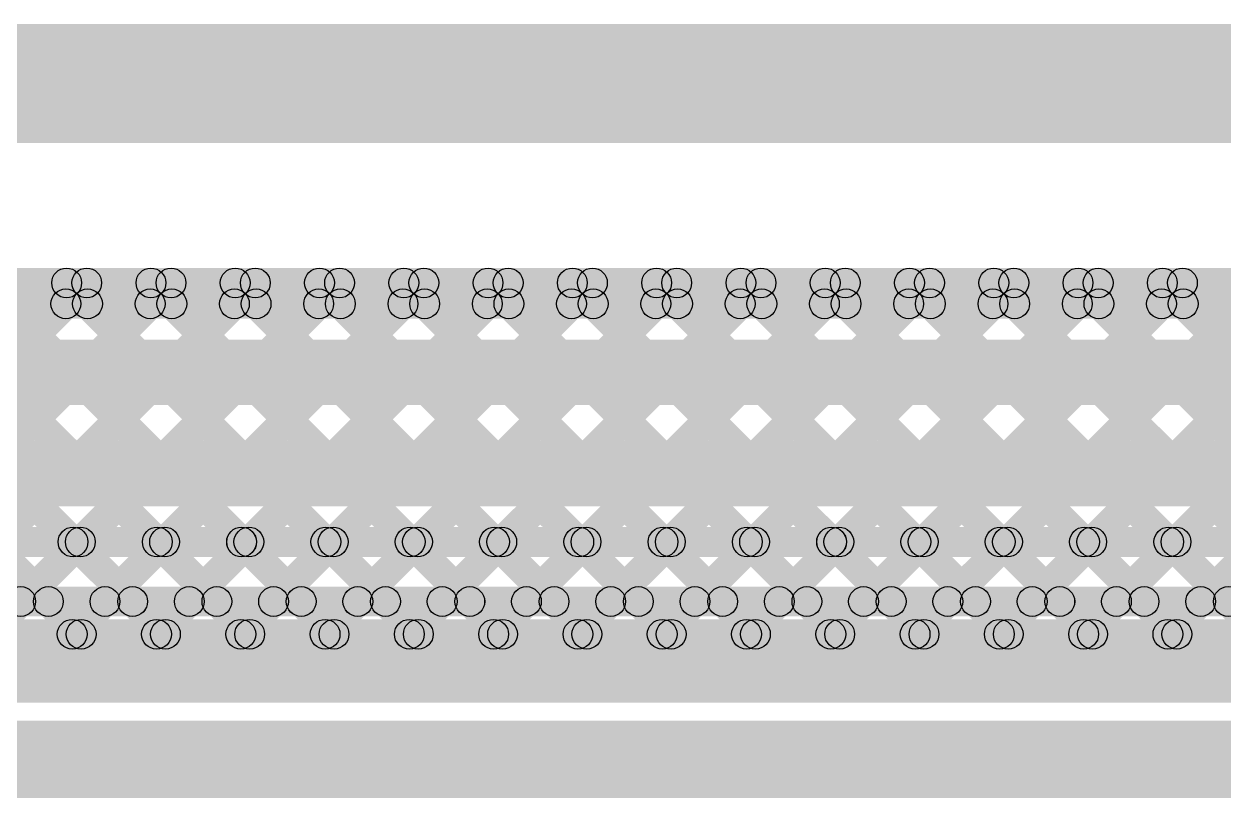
# Model space of a CAD drawing. Header units: millimetres. Extents: x -0.08 to 5.25, y -0.08 to 2.73.
# Drawn here: x 1.7667 to 2.1694, y 2.297 to 2.557 of the extents above; entities that cross this region are included whole.
import ezdxf

# ---------------------------------------------------------------- set-up
doc = ezdxf.new("R2010")
doc.units = ezdxf.units.MM
doc.header["$MEASUREMENT"] = 0
doc.layers.add('BottomLayer', color=5, linetype='Continuous')
doc.layers.add('TopLayer', color=1, linetype='Continuous')

msp = doc.modelspace()

# ---------------------------------------------------------------- hatches: boundary and pattern name
at = {"layer": 'BottomLayer'}
for points in [[(0.94743, 2.517), (0.94743, 2.557), (2.805, 2.557), (2.805, 2.517)], [(1.129, 2.465), (1.129, 2.475), (2.82675, 2.475), (2.82675, 2.465)], [(1.7843, 2.45946), (1.77723, 2.46654), (1.78423, 2.47354), (1.7913, 2.46646)], [(1.7775, 2.46646), (1.78457, 2.47354), (1.79157, 2.46654), (1.7845, 2.45946)], [(1.81259, 2.45946), (1.80551, 2.46654), (1.81251, 2.47354), (1.81959, 2.46646)], [(1.80578, 2.46646), (1.81285, 2.47354), (1.81985, 2.46654), (1.81278, 2.45946)], [(1.84087, 2.45946), (1.8338, 2.46654), (1.8408, 2.47354), (1.84787, 2.46646)], [(1.83406, 2.46646), (1.84114, 2.47354), (1.84814, 2.46654), (1.84106, 2.45946)], [(1.86915, 2.45946), (1.86208, 2.46654), (1.86908, 2.47354), (1.87615, 2.46646)], [(1.86235, 2.46646), (1.86942, 2.47354), (1.87642, 2.46654), (1.86935, 2.45946)], [(1.89744, 2.45946), (1.89037, 2.46654), (1.89737, 2.47354), (1.90444, 2.46646)], [(1.89063, 2.46646), (1.8977, 2.47354), (1.9047, 2.46654), (1.89763, 2.45946)], [(1.92572, 2.45946), (1.91865, 2.46654), (1.92565, 2.47354), (1.93272, 2.46646)], [(1.91892, 2.46646), (1.92599, 2.47354), (1.93299, 2.46654), (1.92592, 2.45946)], [(1.95401, 2.45946), (1.94694, 2.46654), (1.95394, 2.47354), (1.96101, 2.46646)], [(1.9472, 2.46646), (1.95427, 2.47354), (1.96127, 2.46654), (1.9542, 2.45946)], [(1.98229, 2.45946), (1.97522, 2.46654), (1.98222, 2.47354), (1.98929, 2.46646)], [(1.97549, 2.46646), (1.98256, 2.47354), (1.98956, 2.46654), (1.98249, 2.45946)], [(2.01058, 2.45946), (2.0035, 2.46654), (2.0105, 2.47354), (2.01758, 2.46646)], [(2.00377, 2.46646), (2.01084, 2.47354), (2.01784, 2.46654), (2.01077, 2.45946)], [(2.03886, 2.45946), (2.03179, 2.46654), (2.03879, 2.47354), (2.04586, 2.46646)], [(2.03205, 2.46646), (2.03913, 2.47354), (2.04613, 2.46654), (2.03905, 2.45946)], [(2.06714, 2.45946), (2.06007, 2.46654), (2.06707, 2.47354), (2.07414, 2.46646)], [(2.06034, 2.46646), (2.06741, 2.47354), (2.07441, 2.46654), (2.06734, 2.45946)], [(2.09543, 2.45946), (2.08836, 2.46654), (2.09536, 2.47354), (2.10243, 2.46646)], [(2.08862, 2.46646), (2.09569, 2.47354), (2.10269, 2.46654), (2.09562, 2.45946)], [(2.12371, 2.45946), (2.11664, 2.46654), (2.12364, 2.47354), (2.13071, 2.46646)], [(2.11691, 2.46646), (2.12398, 2.47354), (2.13098, 2.46654), (2.12391, 2.45946)], [(2.152, 2.45946), (2.14493, 2.46654), (2.15193, 2.47354), (2.159, 2.46646)], [(2.14519, 2.46646), (2.15226, 2.47354), (2.15926, 2.46654), (2.15219, 2.45946)], [(1.129, 2.459), (1.129, 2.469), (2.83275, 2.469), (2.83275, 2.459)], [(1.28775, 2.458), (1.28775, 2.468), (2.81284, 2.468), (2.81284, 2.458)], [(1.28775, 2.458), (1.28775, 2.468), (2.81284, 2.468), (2.81284, 2.458)], [(1.28775, 2.429), (1.28775, 2.451), (2.819, 2.451), (2.819, 2.429)], [(1.297, 2.395), (1.297, 2.417), (2.819, 2.417), (2.819, 2.395)], [(1.30653, 2.378), (1.30653, 2.388), (2.81284, 2.388), (2.81284, 2.378)], [(1.30653, 2.378), (1.30653, 2.388), (2.81284, 2.388), (2.81284, 2.378)], [(1.75136, 2.37946), (1.75843, 2.38654), (1.77843, 2.36654), (1.77136, 2.35946)], [(1.75136, 2.37946), (1.75843, 2.38654), (1.77843, 2.36654), (1.77136, 2.35946)], [(1.76915, 2.35946), (1.76208, 2.36654), (1.78208, 2.38654), (1.78915, 2.37946)], [(1.76915, 2.35946), (1.76208, 2.36654), (1.78208, 2.38654), (1.78915, 2.37946)], [(1.77964, 2.37946), (1.78671, 2.38654), (1.80671, 2.36654), (1.79964, 2.35946)], [(1.77964, 2.37946), (1.78671, 2.38654), (1.80671, 2.36654), (1.79964, 2.35946)], [(1.79744, 2.35946), (1.79037, 2.36654), (1.81037, 2.38654), (1.81744, 2.37946)], [(1.79744, 2.35946), (1.79037, 2.36654), (1.81037, 2.38654), (1.81744, 2.37946)], [(1.80792, 2.37946), (1.81499, 2.38654), (1.83499, 2.36654), (1.82792, 2.35946)], [(1.80793, 2.37946), (1.815, 2.38654), (1.835, 2.36654), (1.82793, 2.35946)], [(1.82572, 2.35946), (1.81865, 2.36654), (1.83865, 2.38654), (1.84572, 2.37946)], [(1.82572, 2.35946), (1.81865, 2.36654), (1.83865, 2.38654), (1.84572, 2.37946)], [(1.83621, 2.37946), (1.84328, 2.38654), (1.86328, 2.36654), (1.85621, 2.35946)], [(1.83621, 2.37946), (1.84328, 2.38654), (1.86328, 2.36654), (1.85621, 2.35946)], [(1.85401, 2.35946), (1.84694, 2.36654), (1.86694, 2.38654), (1.87401, 2.37946)], [(1.85401, 2.35946), (1.84694, 2.36654), (1.86694, 2.38654), (1.87401, 2.37946)], [(1.86449, 2.37946), (1.87156, 2.38654), (1.89156, 2.36654), (1.88449, 2.35946)], [(1.8645, 2.37946), (1.87157, 2.38654), (1.89157, 2.36654), (1.8845, 2.35946)], [(1.88229, 2.35946), (1.87522, 2.36654), (1.89522, 2.38654), (1.90229, 2.37946)], [(1.88229, 2.35946), (1.87522, 2.36654), (1.89522, 2.38654), (1.90229, 2.37946)], [(1.89278, 2.37946), (1.89985, 2.38654), (1.91985, 2.36654), (1.91278, 2.35946)], [(1.89278, 2.37946), (1.89985, 2.38654), (1.91985, 2.36654), (1.91278, 2.35946)], [(1.91058, 2.35946), (1.9035, 2.36654), (1.9235, 2.38654), (1.93058, 2.37946)], [(1.91057, 2.35946), (1.9035, 2.36654), (1.9235, 2.38654), (1.93057, 2.37946)], [(1.92106, 2.37946), (1.92814, 2.38654), (1.94814, 2.36654), (1.94106, 2.35946)], [(1.92106, 2.37946), (1.92813, 2.38654), (1.94813, 2.36654), (1.94106, 2.35946)], [(1.93886, 2.35946), (1.93179, 2.36654), (1.95179, 2.38654), (1.95886, 2.37946)], [(1.93886, 2.35946), (1.93179, 2.36654), (1.95179, 2.38654), (1.95886, 2.37946)], [(1.94935, 2.37946), (1.95642, 2.38654), (1.97642, 2.36654), (1.96935, 2.35946)], [(1.94935, 2.37946), (1.95642, 2.38654), (1.97642, 2.36654), (1.96935, 2.35946)], [(1.96714, 2.35946), (1.96007, 2.36654), (1.98007, 2.38654), (1.98714, 2.37946)], [(1.96714, 2.35946), (1.96007, 2.36654), (1.98007, 2.38654), (1.98714, 2.37946)], [(1.97763, 2.37946), (1.9847, 2.38654), (2.0047, 2.36654), (1.99763, 2.35946)], [(1.97763, 2.37946), (1.9847, 2.38654), (2.0047, 2.36654), (1.99763, 2.35946)], [(1.99543, 2.35946), (1.98836, 2.36654), (2.00836, 2.38654), (2.01543, 2.37946)], [(1.99543, 2.35946), (1.98836, 2.36654), (2.00836, 2.38654), (2.01543, 2.37946)], [(2.00591, 2.37946), (2.01298, 2.38654), (2.03298, 2.36654), (2.02591, 2.35946)], [(2.00592, 2.37946), (2.01299, 2.38654), (2.03299, 2.36654), (2.02592, 2.35946)], [(2.02371, 2.35946), (2.01664, 2.36654), (2.03664, 2.38654), (2.04371, 2.37946)], [(2.02371, 2.35946), (2.01664, 2.36654), (2.03664, 2.38654), (2.04371, 2.37946)], [(2.0342, 2.37946), (2.04127, 2.38654), (2.06127, 2.36654), (2.0542, 2.35946)], [(2.0342, 2.37946), (2.04127, 2.38654), (2.06127, 2.36654), (2.0542, 2.35946)], [(2.052, 2.35946), (2.04493, 2.36654), (2.06493, 2.38654), (2.072, 2.37946)], [(2.052, 2.35946), (2.04493, 2.36654), (2.06493, 2.38654), (2.072, 2.37946)], [(2.06248, 2.37946), (2.06955, 2.38654), (2.08955, 2.36654), (2.08248, 2.35946)], [(2.06249, 2.37946), (2.06956, 2.38654), (2.08956, 2.36654), (2.08249, 2.35946)], [(2.08028, 2.35946), (2.07321, 2.36654), (2.09321, 2.38654), (2.10028, 2.37946)], [(2.08028, 2.35946), (2.07321, 2.36654), (2.09321, 2.38654), (2.10028, 2.37946)], [(2.09077, 2.37946), (2.09784, 2.38654), (2.11784, 2.36654), (2.11077, 2.35946)], [(2.09077, 2.37946), (2.09784, 2.38654), (2.11784, 2.36654), (2.11077, 2.35946)], [(2.10857, 2.35946), (2.10149, 2.36654), (2.12149, 2.38654), (2.12857, 2.37946)], [(2.10856, 2.35946), (2.10149, 2.36654), (2.12149, 2.38654), (2.12856, 2.37946)], [(2.11905, 2.37946), (2.12613, 2.38654), (2.14613, 2.36654), (2.13905, 2.35946)], [(2.11905, 2.37946), (2.12612, 2.38654), (2.14612, 2.36654), (2.13905, 2.35946)], [(2.13685, 2.35946), (2.12978, 2.36654), (2.14978, 2.38654), (2.15685, 2.37946)], [(2.13685, 2.35946), (2.12978, 2.36654), (2.14978, 2.38654), (2.15685, 2.37946)], [(2.14734, 2.37946), (2.15441, 2.38654), (2.17441, 2.36654), (2.16734, 2.35946)], [(2.14734, 2.37946), (2.15441, 2.38654), (2.17441, 2.36654), (2.16734, 2.35946)], [(2.16513, 2.35946), (2.15806, 2.36654), (2.17806, 2.38654), (2.18513, 2.37946)], [(2.16513, 2.35946), (2.15806, 2.36654), (2.17806, 2.38654), (2.18513, 2.37946)], [(1.352, 2.358), (1.352, 2.368), (2.453, 2.368), (2.453, 2.358)], [(1.352, 2.358), (1.352, 2.368), (2.453, 2.368), (2.453, 2.358)], [(1.352, 2.329), (1.352, 2.351), (2.453, 2.351), (2.453, 2.329)], [(1.378, 2.297), (1.378, 2.319), (2.19011, 2.319), (2.19011, 2.297)]]:
    msp.add_hatch(color=5, dxfattribs=at).paths.add_polyline_path(points)
h = msp.add_hatch(color=5, dxfattribs=at)
edge = h.paths.add_edge_path()
edge.add_arc((1.78103, 2.47), 0.005, 0, 360)
h = msp.add_hatch(color=5, dxfattribs=at)
edge = h.paths.add_edge_path()
edge.add_arc((1.78777, 2.47), 0.005, 0, 360)
h = msp.add_hatch(color=5, dxfattribs=at)
edge = h.paths.add_edge_path()
edge.add_arc((1.80932, 2.47), 0.005, 0, 360)
h = msp.add_hatch(color=5, dxfattribs=at)
edge = h.paths.add_edge_path()
edge.add_arc((1.81605, 2.47), 0.005, 0, 360)
h = msp.add_hatch(color=5, dxfattribs=at)
edge = h.paths.add_edge_path()
edge.add_arc((1.8376, 2.47), 0.005, 0, 360)
h = msp.add_hatch(color=5, dxfattribs=at)
edge = h.paths.add_edge_path()
edge.add_arc((1.84433, 2.47), 0.005, 0, 360)
h = msp.add_hatch(color=5, dxfattribs=at)
edge = h.paths.add_edge_path()
edge.add_arc((1.86588, 2.47), 0.005, 0, 360)
h = msp.add_hatch(color=5, dxfattribs=at)
edge = h.paths.add_edge_path()
edge.add_arc((1.87262, 2.47), 0.005, 0, 360)
h = msp.add_hatch(color=5, dxfattribs=at)
edge = h.paths.add_edge_path()
edge.add_arc((1.89417, 2.47), 0.005, 0, 360)
h = msp.add_hatch(color=5, dxfattribs=at)
edge = h.paths.add_edge_path()
edge.add_arc((1.9009, 2.47), 0.005, 0, 360)
h = msp.add_hatch(color=5, dxfattribs=at)
edge = h.paths.add_edge_path()
edge.add_arc((1.92245, 2.47), 0.005, 0, 360)
h = msp.add_hatch(color=5, dxfattribs=at)
edge = h.paths.add_edge_path()
edge.add_arc((1.92919, 2.47), 0.005, 0, 360)
h = msp.add_hatch(color=5, dxfattribs=at)
edge = h.paths.add_edge_path()
edge.add_arc((1.95074, 2.47), 0.005, 0, 360)
h = msp.add_hatch(color=5, dxfattribs=at)
edge = h.paths.add_edge_path()
edge.add_arc((1.95747, 2.47), 0.005, 0, 360)
h = msp.add_hatch(color=5, dxfattribs=at)
edge = h.paths.add_edge_path()
edge.add_arc((1.97902, 2.47), 0.005, 0, 360)
h = msp.add_hatch(color=5, dxfattribs=at)
edge = h.paths.add_edge_path()
edge.add_arc((1.98576, 2.47), 0.005, 0, 360)
h = msp.add_hatch(color=5, dxfattribs=at)
edge = h.paths.add_edge_path()
edge.add_arc((2.00731, 2.47), 0.005, 0, 360)
h = msp.add_hatch(color=5, dxfattribs=at)
edge = h.paths.add_edge_path()
edge.add_arc((2.01404, 2.47), 0.005, 0, 360)
h = msp.add_hatch(color=5, dxfattribs=at)
edge = h.paths.add_edge_path()
edge.add_arc((2.03559, 2.47), 0.005, 0, 360)
h = msp.add_hatch(color=5, dxfattribs=at)
edge = h.paths.add_edge_path()
edge.add_arc((2.04232, 2.47), 0.005, 0, 360)
h = msp.add_hatch(color=5, dxfattribs=at)
edge = h.paths.add_edge_path()
edge.add_arc((2.06387, 2.47), 0.005, 0, 360)
h = msp.add_hatch(color=5, dxfattribs=at)
edge = h.paths.add_edge_path()
edge.add_arc((2.07061, 2.47), 0.005, 0, 360)
h = msp.add_hatch(color=5, dxfattribs=at)
edge = h.paths.add_edge_path()
edge.add_arc((2.09216, 2.47), 0.005, 0, 360)
h = msp.add_hatch(color=5, dxfattribs=at)
edge = h.paths.add_edge_path()
edge.add_arc((2.09889, 2.47), 0.005, 0, 360)
h = msp.add_hatch(color=5, dxfattribs=at)
edge = h.paths.add_edge_path()
edge.add_arc((2.12044, 2.47), 0.005, 0, 360)
h = msp.add_hatch(color=5, dxfattribs=at)
edge = h.paths.add_edge_path()
edge.add_arc((2.12718, 2.47), 0.005, 0, 360)
h = msp.add_hatch(color=5, dxfattribs=at)
edge = h.paths.add_edge_path()
edge.add_arc((2.14873, 2.47), 0.005, 0, 360)
h = msp.add_hatch(color=5, dxfattribs=at)
edge = h.paths.add_edge_path()
edge.add_arc((2.15546, 2.47), 0.005, 0, 360)
h = msp.add_hatch(color=5, dxfattribs=at)
edge = h.paths.add_edge_path()
edge.add_arc((1.78077, 2.463), 0.005, 0, 360)
h = msp.add_hatch(color=5, dxfattribs=at)
edge = h.paths.add_edge_path()
edge.add_arc((1.78803, 2.463), 0.005, 0, 360)
h = msp.add_hatch(color=5, dxfattribs=at)
edge = h.paths.add_edge_path()
edge.add_arc((1.80905, 2.463), 0.005, 0, 360)
h = msp.add_hatch(color=5, dxfattribs=at)
edge = h.paths.add_edge_path()
edge.add_arc((1.81632, 2.463), 0.005, 0, 360)
h = msp.add_hatch(color=5, dxfattribs=at)
edge = h.paths.add_edge_path()
edge.add_arc((1.83733, 2.463), 0.005, 0, 360)
h = msp.add_hatch(color=5, dxfattribs=at)
edge = h.paths.add_edge_path()
edge.add_arc((1.8446, 2.463), 0.005, 0, 360)
h = msp.add_hatch(color=5, dxfattribs=at)
edge = h.paths.add_edge_path()
edge.add_arc((1.86562, 2.463), 0.005, 0, 360)
h = msp.add_hatch(color=5, dxfattribs=at)
edge = h.paths.add_edge_path()
edge.add_arc((1.87288, 2.463), 0.005, 0, 360)
h = msp.add_hatch(color=5, dxfattribs=at)
edge = h.paths.add_edge_path()
edge.add_arc((1.8939, 2.463), 0.005, 0, 360)
h = msp.add_hatch(color=5, dxfattribs=at)
edge = h.paths.add_edge_path()
edge.add_arc((1.90117, 2.463), 0.005, 0, 360)
h = msp.add_hatch(color=5, dxfattribs=at)
edge = h.paths.add_edge_path()
edge.add_arc((1.92219, 2.463), 0.005, 0, 360)
h = msp.add_hatch(color=5, dxfattribs=at)
edge = h.paths.add_edge_path()
edge.add_arc((1.92945, 2.463), 0.005, 0, 360)
h = msp.add_hatch(color=5, dxfattribs=at)
edge = h.paths.add_edge_path()
edge.add_arc((1.95047, 2.463), 0.005, 0, 360)
h = msp.add_hatch(color=5, dxfattribs=at)
edge = h.paths.add_edge_path()
edge.add_arc((1.95774, 2.463), 0.005, 0, 360)
h = msp.add_hatch(color=5, dxfattribs=at)
edge = h.paths.add_edge_path()
edge.add_arc((1.97876, 2.463), 0.005, 0, 360)
h = msp.add_hatch(color=5, dxfattribs=at)
edge = h.paths.add_edge_path()
edge.add_arc((1.98602, 2.463), 0.005, 0, 360)
h = msp.add_hatch(color=5, dxfattribs=at)
edge = h.paths.add_edge_path()
edge.add_arc((2.00704, 2.463), 0.005, 0, 360)
h = msp.add_hatch(color=5, dxfattribs=at)
edge = h.paths.add_edge_path()
edge.add_arc((2.01431, 2.463), 0.005, 0, 360)
h = msp.add_hatch(color=5, dxfattribs=at)
edge = h.paths.add_edge_path()
edge.add_arc((2.03532, 2.463), 0.005, 0, 360)
h = msp.add_hatch(color=5, dxfattribs=at)
edge = h.paths.add_edge_path()
edge.add_arc((2.04259, 2.463), 0.005, 0, 360)
h = msp.add_hatch(color=5, dxfattribs=at)
edge = h.paths.add_edge_path()
edge.add_arc((2.06361, 2.463), 0.005, 0, 360)
h = msp.add_hatch(color=5, dxfattribs=at)
edge = h.paths.add_edge_path()
edge.add_arc((2.07087, 2.463), 0.005, 0, 360)
h = msp.add_hatch(color=5, dxfattribs=at)
edge = h.paths.add_edge_path()
edge.add_arc((2.09189, 2.463), 0.005, 0, 360)
h = msp.add_hatch(color=5, dxfattribs=at)
edge = h.paths.add_edge_path()
edge.add_arc((2.09916, 2.463), 0.005, 0, 360)
h = msp.add_hatch(color=5, dxfattribs=at)
edge = h.paths.add_edge_path()
edge.add_arc((2.12018, 2.463), 0.005, 0, 360)
h = msp.add_hatch(color=5, dxfattribs=at)
edge = h.paths.add_edge_path()
edge.add_arc((2.12744, 2.463), 0.005, 0, 360)
h = msp.add_hatch(color=5, dxfattribs=at)
edge = h.paths.add_edge_path()
edge.add_arc((2.14846, 2.463), 0.005, 0, 360)
h = msp.add_hatch(color=5, dxfattribs=at)
edge = h.paths.add_edge_path()
edge.add_arc((2.15573, 2.463), 0.005, 0, 360)
h = msp.add_hatch(color=5, dxfattribs=at)
edge = h.paths.add_edge_path()
edge.add_arc((1.78317, 2.383), 0.005, 0, 360)
h = msp.add_hatch(color=5, dxfattribs=at)
edge = h.paths.add_edge_path()
edge.add_arc((1.78318, 2.383), 0.005, 0, 360)
h = msp.add_hatch(color=5, dxfattribs=at)
edge = h.paths.add_edge_path()
edge.add_arc((1.78562, 2.383), 0.005, 0, 360)
h = msp.add_hatch(color=5, dxfattribs=at)
edge = h.paths.add_edge_path()
edge.add_arc((1.78562, 2.383), 0.005, 0, 360)
h = msp.add_hatch(color=5, dxfattribs=at)
edge = h.paths.add_edge_path()
edge.add_arc((1.81146, 2.383), 0.005, 0, 360)
h = msp.add_hatch(color=5, dxfattribs=at)
edge = h.paths.add_edge_path()
edge.add_arc((1.81146, 2.383), 0.005, 0, 360)
h = msp.add_hatch(color=5, dxfattribs=at)
edge = h.paths.add_edge_path()
edge.add_arc((1.8139, 2.383), 0.005, 0, 360)
h = msp.add_hatch(color=5, dxfattribs=at)
edge = h.paths.add_edge_path()
edge.add_arc((1.8139, 2.383), 0.005, 0, 360)
h = msp.add_hatch(color=5, dxfattribs=at)
edge = h.paths.add_edge_path()
edge.add_arc((1.83974, 2.383), 0.005, 0, 360)
h = msp.add_hatch(color=5, dxfattribs=at)
edge = h.paths.add_edge_path()
edge.add_arc((1.83975, 2.383), 0.005, 0, 360)
h = msp.add_hatch(color=5, dxfattribs=at)
edge = h.paths.add_edge_path()
edge.add_arc((1.84219, 2.383), 0.005, 0, 360)
h = msp.add_hatch(color=5, dxfattribs=at)
edge = h.paths.add_edge_path()
edge.add_arc((1.84219, 2.383), 0.005, 0, 360)
h = msp.add_hatch(color=5, dxfattribs=at)
edge = h.paths.add_edge_path()
edge.add_arc((1.86803, 2.383), 0.005, 0, 360)
h = msp.add_hatch(color=5, dxfattribs=at)
edge = h.paths.add_edge_path()
edge.add_arc((1.86803, 2.383), 0.005, 0, 360)
h = msp.add_hatch(color=5, dxfattribs=at)
edge = h.paths.add_edge_path()
edge.add_arc((1.87047, 2.383), 0.005, 0, 360)
h = msp.add_hatch(color=5, dxfattribs=at)
edge = h.paths.add_edge_path()
edge.add_arc((1.87047, 2.383), 0.005, 0, 360)
h = msp.add_hatch(color=5, dxfattribs=at)
edge = h.paths.add_edge_path()
edge.add_arc((1.89632, 2.383), 0.005, 0, 360)
h = msp.add_hatch(color=5, dxfattribs=at)
edge = h.paths.add_edge_path()
edge.add_arc((1.89631, 2.383), 0.005, 0, 360)
h = msp.add_hatch(color=5, dxfattribs=at)
edge = h.paths.add_edge_path()
edge.add_arc((1.89876, 2.383), 0.005, 0, 360)
h = msp.add_hatch(color=5, dxfattribs=at)
edge = h.paths.add_edge_path()
edge.add_arc((1.89875, 2.383), 0.005, 0, 360)
h = msp.add_hatch(color=5, dxfattribs=at)
edge = h.paths.add_edge_path()
edge.add_arc((1.9246, 2.383), 0.005, 0, 360)
h = msp.add_hatch(color=5, dxfattribs=at)
edge = h.paths.add_edge_path()
edge.add_arc((1.9246, 2.383), 0.005, 0, 360)
h = msp.add_hatch(color=5, dxfattribs=at)
edge = h.paths.add_edge_path()
edge.add_arc((1.92704, 2.383), 0.005, 0, 360)
h = msp.add_hatch(color=5, dxfattribs=at)
edge = h.paths.add_edge_path()
edge.add_arc((1.92704, 2.383), 0.005, 0, 360)
h = msp.add_hatch(color=5, dxfattribs=at)
edge = h.paths.add_edge_path()
edge.add_arc((1.95288, 2.383), 0.005, 0, 360)
h = msp.add_hatch(color=5, dxfattribs=at)
edge = h.paths.add_edge_path()
edge.add_arc((1.95288, 2.383), 0.005, 0, 360)
h = msp.add_hatch(color=5, dxfattribs=at)
edge = h.paths.add_edge_path()
edge.add_arc((1.95532, 2.383), 0.005, 0, 360)
h = msp.add_hatch(color=5, dxfattribs=at)
edge = h.paths.add_edge_path()
edge.add_arc((1.95532, 2.383), 0.005, 0, 360)
h = msp.add_hatch(color=5, dxfattribs=at)
edge = h.paths.add_edge_path()
edge.add_arc((1.98117, 2.383), 0.005, 0, 360)
h = msp.add_hatch(color=5, dxfattribs=at)
edge = h.paths.add_edge_path()
edge.add_arc((1.98117, 2.383), 0.005, 0, 360)
h = msp.add_hatch(color=5, dxfattribs=at)
edge = h.paths.add_edge_path()
edge.add_arc((1.98361, 2.383), 0.005, 0, 360)
h = msp.add_hatch(color=5, dxfattribs=at)
edge = h.paths.add_edge_path()
edge.add_arc((1.98361, 2.383), 0.005, 0, 360)
h = msp.add_hatch(color=5, dxfattribs=at)
edge = h.paths.add_edge_path()
edge.add_arc((2.00945, 2.383), 0.005, 0, 360)
h = msp.add_hatch(color=5, dxfattribs=at)
edge = h.paths.add_edge_path()
edge.add_arc((2.00945, 2.383), 0.005, 0, 360)
h = msp.add_hatch(color=5, dxfattribs=at)
edge = h.paths.add_edge_path()
edge.add_arc((2.01189, 2.383), 0.005, 0, 360)
h = msp.add_hatch(color=5, dxfattribs=at)
edge = h.paths.add_edge_path()
edge.add_arc((2.01189, 2.383), 0.005, 0, 360)
h = msp.add_hatch(color=5, dxfattribs=at)
edge = h.paths.add_edge_path()
edge.add_arc((2.03773, 2.383), 0.005, 0, 360)
h = msp.add_hatch(color=5, dxfattribs=at)
edge = h.paths.add_edge_path()
edge.add_arc((2.03774, 2.383), 0.005, 0, 360)
h = msp.add_hatch(color=5, dxfattribs=at)
edge = h.paths.add_edge_path()
edge.add_arc((2.04018, 2.383), 0.005, 0, 360)
h = msp.add_hatch(color=5, dxfattribs=at)
edge = h.paths.add_edge_path()
edge.add_arc((2.04018, 2.383), 0.005, 0, 360)
h = msp.add_hatch(color=5, dxfattribs=at)
edge = h.paths.add_edge_path()
edge.add_arc((2.06602, 2.383), 0.005, 0, 360)
h = msp.add_hatch(color=5, dxfattribs=at)
edge = h.paths.add_edge_path()
edge.add_arc((2.06602, 2.383), 0.005, 0, 360)
h = msp.add_hatch(color=5, dxfattribs=at)
edge = h.paths.add_edge_path()
edge.add_arc((2.06846, 2.383), 0.005, 0, 360)
h = msp.add_hatch(color=5, dxfattribs=at)
edge = h.paths.add_edge_path()
edge.add_arc((2.06846, 2.383), 0.005, 0, 360)
h = msp.add_hatch(color=5, dxfattribs=at)
edge = h.paths.add_edge_path()
edge.add_arc((2.09431, 2.383), 0.005, 0, 360)
h = msp.add_hatch(color=5, dxfattribs=at)
edge = h.paths.add_edge_path()
edge.add_arc((2.0943, 2.383), 0.005, 0, 360)
h = msp.add_hatch(color=5, dxfattribs=at)
edge = h.paths.add_edge_path()
edge.add_arc((2.09675, 2.383), 0.005, 0, 360)
h = msp.add_hatch(color=5, dxfattribs=at)
edge = h.paths.add_edge_path()
edge.add_arc((2.09675, 2.383), 0.005, 0, 360)
h = msp.add_hatch(color=5, dxfattribs=at)
edge = h.paths.add_edge_path()
edge.add_arc((2.12259, 2.383), 0.005, 0, 360)
h = msp.add_hatch(color=5, dxfattribs=at)
edge = h.paths.add_edge_path()
edge.add_arc((2.12259, 2.383), 0.005, 0, 360)
h = msp.add_hatch(color=5, dxfattribs=at)
edge = h.paths.add_edge_path()
edge.add_arc((2.12503, 2.383), 0.005, 0, 360)
h = msp.add_hatch(color=5, dxfattribs=at)
edge = h.paths.add_edge_path()
edge.add_arc((2.12503, 2.383), 0.005, 0, 360)
h = msp.add_hatch(color=5, dxfattribs=at)
edge = h.paths.add_edge_path()
edge.add_arc((2.15087, 2.383), 0.005, 0, 360)
h = msp.add_hatch(color=5, dxfattribs=at)
edge = h.paths.add_edge_path()
edge.add_arc((2.15087, 2.383), 0.005, 0, 360)
h = msp.add_hatch(color=5, dxfattribs=at)
edge = h.paths.add_edge_path()
edge.add_arc((2.15331, 2.383), 0.005, 0, 360)
h = msp.add_hatch(color=5, dxfattribs=at)
edge = h.paths.add_edge_path()
edge.add_arc((2.15331, 2.383), 0.005, 0, 360)
h = msp.add_hatch(color=5, dxfattribs=at)
edge = h.paths.add_edge_path()
edge.add_arc((1.76562, 2.363), 0.005, 0, 360)
h = msp.add_hatch(color=5, dxfattribs=at)
edge = h.paths.add_edge_path()
edge.add_arc((1.76562, 2.363), 0.005, 0, 360)
h = msp.add_hatch(color=5, dxfattribs=at)
edge = h.paths.add_edge_path()
edge.add_arc((1.77489, 2.363), 0.005, 0, 360)
h = msp.add_hatch(color=5, dxfattribs=at)
edge = h.paths.add_edge_path()
edge.add_arc((1.77489, 2.363), 0.005, 0, 360)
h = msp.add_hatch(color=5, dxfattribs=at)
edge = h.paths.add_edge_path()
edge.add_arc((1.7939, 2.363), 0.005, 0, 360)
h = msp.add_hatch(color=5, dxfattribs=at)
edge = h.paths.add_edge_path()
edge.add_arc((1.7939, 2.363), 0.005, 0, 360)
h = msp.add_hatch(color=5, dxfattribs=at)
edge = h.paths.add_edge_path()
edge.add_arc((1.80317, 2.363), 0.005, 0, 360)
h = msp.add_hatch(color=5, dxfattribs=at)
edge = h.paths.add_edge_path()
edge.add_arc((1.80318, 2.363), 0.005, 0, 360)
h = msp.add_hatch(color=5, dxfattribs=at)
edge = h.paths.add_edge_path()
edge.add_arc((1.82219, 2.363), 0.005, 0, 360)
h = msp.add_hatch(color=5, dxfattribs=at)
edge = h.paths.add_edge_path()
edge.add_arc((1.82219, 2.363), 0.005, 0, 360)
h = msp.add_hatch(color=5, dxfattribs=at)
edge = h.paths.add_edge_path()
edge.add_arc((1.83146, 2.363), 0.005, 0, 360)
h = msp.add_hatch(color=5, dxfattribs=at)
edge = h.paths.add_edge_path()
edge.add_arc((1.83146, 2.363), 0.005, 0, 360)
h = msp.add_hatch(color=5, dxfattribs=at)
edge = h.paths.add_edge_path()
edge.add_arc((1.85047, 2.363), 0.005, 0, 360)
h = msp.add_hatch(color=5, dxfattribs=at)
edge = h.paths.add_edge_path()
edge.add_arc((1.85047, 2.363), 0.005, 0, 360)
h = msp.add_hatch(color=5, dxfattribs=at)
edge = h.paths.add_edge_path()
edge.add_arc((1.85974, 2.363), 0.005, 0, 360)
h = msp.add_hatch(color=5, dxfattribs=at)
edge = h.paths.add_edge_path()
edge.add_arc((1.85975, 2.363), 0.005, 0, 360)
h = msp.add_hatch(color=5, dxfattribs=at)
edge = h.paths.add_edge_path()
edge.add_arc((1.87876, 2.363), 0.005, 0, 360)
h = msp.add_hatch(color=5, dxfattribs=at)
edge = h.paths.add_edge_path()
edge.add_arc((1.87875, 2.363), 0.005, 0, 360)
h = msp.add_hatch(color=5, dxfattribs=at)
edge = h.paths.add_edge_path()
edge.add_arc((1.88803, 2.363), 0.005, 0, 360)
h = msp.add_hatch(color=5, dxfattribs=at)
edge = h.paths.add_edge_path()
edge.add_arc((1.88803, 2.363), 0.005, 0, 360)
h = msp.add_hatch(color=5, dxfattribs=at)
edge = h.paths.add_edge_path()
edge.add_arc((1.90704, 2.363), 0.005, 0, 360)
h = msp.add_hatch(color=5, dxfattribs=at)
edge = h.paths.add_edge_path()
edge.add_arc((1.90704, 2.363), 0.005, 0, 360)
h = msp.add_hatch(color=5, dxfattribs=at)
edge = h.paths.add_edge_path()
edge.add_arc((1.91632, 2.363), 0.005, 0, 360)
h = msp.add_hatch(color=5, dxfattribs=at)
edge = h.paths.add_edge_path()
edge.add_arc((1.91631, 2.363), 0.005, 0, 360)
h = msp.add_hatch(color=5, dxfattribs=at)
edge = h.paths.add_edge_path()
edge.add_arc((1.93532, 2.363), 0.005, 0, 360)
h = msp.add_hatch(color=5, dxfattribs=at)
edge = h.paths.add_edge_path()
edge.add_arc((1.93532, 2.363), 0.005, 0, 360)
h = msp.add_hatch(color=5, dxfattribs=at)
edge = h.paths.add_edge_path()
edge.add_arc((1.9446, 2.363), 0.005, 0, 360)
h = msp.add_hatch(color=5, dxfattribs=at)
edge = h.paths.add_edge_path()
edge.add_arc((1.9446, 2.363), 0.005, 0, 360)
h = msp.add_hatch(color=5, dxfattribs=at)
edge = h.paths.add_edge_path()
edge.add_arc((1.96361, 2.363), 0.005, 0, 360)
h = msp.add_hatch(color=5, dxfattribs=at)
edge = h.paths.add_edge_path()
edge.add_arc((1.96361, 2.363), 0.005, 0, 360)
h = msp.add_hatch(color=5, dxfattribs=at)
edge = h.paths.add_edge_path()
edge.add_arc((1.97288, 2.363), 0.005, 0, 360)
h = msp.add_hatch(color=5, dxfattribs=at)
edge = h.paths.add_edge_path()
edge.add_arc((1.97288, 2.363), 0.005, 0, 360)
h = msp.add_hatch(color=5, dxfattribs=at)
edge = h.paths.add_edge_path()
edge.add_arc((1.99189, 2.363), 0.005, 0, 360)
h = msp.add_hatch(color=5, dxfattribs=at)
edge = h.paths.add_edge_path()
edge.add_arc((1.99189, 2.363), 0.005, 0, 360)
h = msp.add_hatch(color=5, dxfattribs=at)
edge = h.paths.add_edge_path()
edge.add_arc((2.00116, 2.363), 0.005, 0, 360)
h = msp.add_hatch(color=5, dxfattribs=at)
edge = h.paths.add_edge_path()
edge.add_arc((2.00117, 2.363), 0.005, 0, 360)
h = msp.add_hatch(color=5, dxfattribs=at)
edge = h.paths.add_edge_path()
edge.add_arc((2.02018, 2.363), 0.005, 0, 360)
h = msp.add_hatch(color=5, dxfattribs=at)
edge = h.paths.add_edge_path()
edge.add_arc((2.02018, 2.363), 0.005, 0, 360)
h = msp.add_hatch(color=5, dxfattribs=at)
edge = h.paths.add_edge_path()
edge.add_arc((2.02945, 2.363), 0.005, 0, 360)
h = msp.add_hatch(color=5, dxfattribs=at)
edge = h.paths.add_edge_path()
edge.add_arc((2.02945, 2.363), 0.005, 0, 360)
h = msp.add_hatch(color=5, dxfattribs=at)
edge = h.paths.add_edge_path()
edge.add_arc((2.04846, 2.363), 0.005, 0, 360)
h = msp.add_hatch(color=5, dxfattribs=at)
edge = h.paths.add_edge_path()
edge.add_arc((2.04846, 2.363), 0.005, 0, 360)
h = msp.add_hatch(color=5, dxfattribs=at)
edge = h.paths.add_edge_path()
edge.add_arc((2.05773, 2.363), 0.005, 0, 360)
h = msp.add_hatch(color=5, dxfattribs=at)
edge = h.paths.add_edge_path()
edge.add_arc((2.05774, 2.363), 0.005, 0, 360)
h = msp.add_hatch(color=5, dxfattribs=at)
edge = h.paths.add_edge_path()
edge.add_arc((2.07675, 2.363), 0.005, 0, 360)
h = msp.add_hatch(color=5, dxfattribs=at)
edge = h.paths.add_edge_path()
edge.add_arc((2.07675, 2.363), 0.005, 0, 360)
h = msp.add_hatch(color=5, dxfattribs=at)
edge = h.paths.add_edge_path()
edge.add_arc((2.08602, 2.363), 0.005, 0, 360)
h = msp.add_hatch(color=5, dxfattribs=at)
edge = h.paths.add_edge_path()
edge.add_arc((2.08602, 2.363), 0.005, 0, 360)
h = msp.add_hatch(color=5, dxfattribs=at)
edge = h.paths.add_edge_path()
edge.add_arc((2.10503, 2.363), 0.005, 0, 360)
h = msp.add_hatch(color=5, dxfattribs=at)
edge = h.paths.add_edge_path()
edge.add_arc((2.10503, 2.363), 0.005, 0, 360)
h = msp.add_hatch(color=5, dxfattribs=at)
edge = h.paths.add_edge_path()
edge.add_arc((2.11431, 2.363), 0.005, 0, 360)
h = msp.add_hatch(color=5, dxfattribs=at)
edge = h.paths.add_edge_path()
edge.add_arc((2.1143, 2.363), 0.005, 0, 360)
h = msp.add_hatch(color=5, dxfattribs=at)
edge = h.paths.add_edge_path()
edge.add_arc((2.13331, 2.363), 0.005, 0, 360)
h = msp.add_hatch(color=5, dxfattribs=at)
edge = h.paths.add_edge_path()
edge.add_arc((2.13331, 2.363), 0.005, 0, 360)
h = msp.add_hatch(color=5, dxfattribs=at)
edge = h.paths.add_edge_path()
edge.add_arc((2.14259, 2.363), 0.005, 0, 360)
h = msp.add_hatch(color=5, dxfattribs=at)
edge = h.paths.add_edge_path()
edge.add_arc((2.14259, 2.363), 0.005, 0, 360)
h = msp.add_hatch(color=5, dxfattribs=at)
edge = h.paths.add_edge_path()
edge.add_arc((2.1616, 2.363), 0.005, 0, 360)
h = msp.add_hatch(color=5, dxfattribs=at)
edge = h.paths.add_edge_path()
edge.add_arc((2.1616, 2.363), 0.005, 0, 360)
h = msp.add_hatch(color=5, dxfattribs=at)
edge = h.paths.add_edge_path()
edge.add_arc((2.17087, 2.363), 0.005, 0, 360)
h = msp.add_hatch(color=5, dxfattribs=at)
edge = h.paths.add_edge_path()
edge.add_arc((2.17087, 2.363), 0.005, 0, 360)
at = {"layer": 'TopLayer'}
for points in [[(1.086, 2.465), (1.086, 2.475), (5.046, 2.475), (5.046, 2.465)], [(1.66436, 2.46646), (1.67143, 2.47354), (1.78943, 2.35554), (1.78236, 2.34846)], [(1.6733, 2.34846), (1.66623, 2.35554), (1.78423, 2.47354), (1.7913, 2.46646)], [(1.69264, 2.46646), (1.69971, 2.47354), (1.81771, 2.35554), (1.81064, 2.34846)], [(1.70159, 2.34846), (1.69451, 2.35554), (1.81251, 2.47354), (1.81959, 2.46646)], [(1.72093, 2.46646), (1.728, 2.47354), (1.846, 2.35554), (1.83893, 2.34846)], [(1.72987, 2.34846), (1.7228, 2.35554), (1.8408, 2.47354), (1.84787, 2.46646)], [(1.74921, 2.46646), (1.75628, 2.47354), (1.87428, 2.35554), (1.86721, 2.34846)], [(1.75815, 2.34846), (1.75108, 2.35554), (1.86908, 2.47354), (1.87615, 2.46646)], [(1.7775, 2.46646), (1.78457, 2.47354), (1.90257, 2.35554), (1.8955, 2.34846)], [(1.78644, 2.34846), (1.77937, 2.35554), (1.89737, 2.47354), (1.90444, 2.46646)], [(1.80578, 2.46646), (1.81285, 2.47354), (1.93085, 2.35554), (1.92378, 2.34846)], [(1.81472, 2.34846), (1.80765, 2.35554), (1.92565, 2.47354), (1.93272, 2.46646)], [(1.83406, 2.46646), (1.84114, 2.47354), (1.95914, 2.35554), (1.95206, 2.34846)], [(1.84301, 2.34846), (1.83594, 2.35554), (1.95394, 2.47354), (1.96101, 2.46646)], [(1.86235, 2.46646), (1.86942, 2.47354), (1.98742, 2.35554), (1.98035, 2.34846)], [(1.87129, 2.34846), (1.86422, 2.35554), (1.98222, 2.47354), (1.98929, 2.46646)], [(1.89063, 2.46646), (1.8977, 2.47354), (2.0157, 2.35554), (2.00863, 2.34846)], [(1.89958, 2.34846), (1.8925, 2.35554), (2.0105, 2.47354), (2.01758, 2.46646)], [(1.91892, 2.46646), (1.92599, 2.47354), (2.04399, 2.35554), (2.03692, 2.34846)], [(1.92786, 2.34846), (1.92079, 2.35554), (2.03879, 2.47354), (2.04586, 2.46646)], [(1.9472, 2.46646), (1.95427, 2.47354), (2.07227, 2.35554), (2.0652, 2.34846)], [(1.95614, 2.34846), (1.94907, 2.35554), (2.06707, 2.47354), (2.07414, 2.46646)], [(1.97549, 2.46646), (1.98256, 2.47354), (2.10056, 2.35554), (2.09349, 2.34846)], [(1.98443, 2.34846), (1.97736, 2.35554), (2.09536, 2.47354), (2.10243, 2.46646)], [(2.00377, 2.46646), (2.01084, 2.47354), (2.12884, 2.35554), (2.12177, 2.34846)], [(2.01271, 2.34846), (2.00564, 2.35554), (2.12364, 2.47354), (2.13071, 2.46646)], [(2.03205, 2.46646), (2.03913, 2.47354), (2.15713, 2.35554), (2.15005, 2.34846)], [(2.041, 2.34846), (2.03393, 2.35554), (2.15193, 2.47354), (2.159, 2.46646)], [(2.06034, 2.46646), (2.06741, 2.47354), (2.18541, 2.35554), (2.17834, 2.34846)], [(2.06928, 2.34846), (2.06221, 2.35554), (2.18021, 2.47354), (2.18728, 2.46646)], [(2.08862, 2.46646), (2.09569, 2.47354), (2.21369, 2.35554), (2.20662, 2.34846)], [(2.09757, 2.34846), (2.09049, 2.35554), (2.20849, 2.47354), (2.21557, 2.46646)], [(2.11691, 2.46646), (2.12398, 2.47354), (2.24198, 2.35554), (2.23491, 2.34846)], [(2.12585, 2.34846), (2.11878, 2.35554), (2.23678, 2.47354), (2.24385, 2.46646)], [(2.14519, 2.46646), (2.15226, 2.47354), (2.27026, 2.35554), (2.26319, 2.34846)], [(2.15413, 2.34846), (2.14706, 2.35554), (2.26506, 2.47354), (2.27213, 2.46646)], [(1.143, 2.347), (1.143, 2.357), (2.537, 2.357), (2.537, 2.347)], [(1.143, 2.332), (1.143, 2.34), (2.537, 2.34), (2.537, 2.332)], [(1.164, 2.301), (1.164, 2.323), (2.36816, 2.323), (2.36816, 2.301)]]:
    msp.add_hatch(color=1, dxfattribs=at).paths.add_polyline_path(points)
h = msp.add_hatch(color=1, dxfattribs=at)
edge = h.paths.add_edge_path()
edge.add_arc((1.78103, 2.47), 0.005, 0, 360)
h = msp.add_hatch(color=1, dxfattribs=at)
edge = h.paths.add_edge_path()
edge.add_arc((1.78777, 2.47), 0.005, 0, 360)
h = msp.add_hatch(color=1, dxfattribs=at)
edge = h.paths.add_edge_path()
edge.add_arc((1.80932, 2.47), 0.005, 0, 360)
h = msp.add_hatch(color=1, dxfattribs=at)
edge = h.paths.add_edge_path()
edge.add_arc((1.81605, 2.47), 0.005, 0, 360)
h = msp.add_hatch(color=1, dxfattribs=at)
edge = h.paths.add_edge_path()
edge.add_arc((1.8376, 2.47), 0.005, 0, 360)
h = msp.add_hatch(color=1, dxfattribs=at)
edge = h.paths.add_edge_path()
edge.add_arc((1.84433, 2.47), 0.005, 0, 360)
h = msp.add_hatch(color=1, dxfattribs=at)
edge = h.paths.add_edge_path()
edge.add_arc((1.86588, 2.47), 0.005, 0, 360)
h = msp.add_hatch(color=1, dxfattribs=at)
edge = h.paths.add_edge_path()
edge.add_arc((1.87262, 2.47), 0.005, 0, 360)
h = msp.add_hatch(color=1, dxfattribs=at)
edge = h.paths.add_edge_path()
edge.add_arc((1.89417, 2.47), 0.005, 0, 360)
h = msp.add_hatch(color=1, dxfattribs=at)
edge = h.paths.add_edge_path()
edge.add_arc((1.9009, 2.47), 0.005, 0, 360)
h = msp.add_hatch(color=1, dxfattribs=at)
edge = h.paths.add_edge_path()
edge.add_arc((1.92245, 2.47), 0.005, 0, 360)
h = msp.add_hatch(color=1, dxfattribs=at)
edge = h.paths.add_edge_path()
edge.add_arc((1.92919, 2.47), 0.005, 0, 360)
h = msp.add_hatch(color=1, dxfattribs=at)
edge = h.paths.add_edge_path()
edge.add_arc((1.95074, 2.47), 0.005, 0, 360)
h = msp.add_hatch(color=1, dxfattribs=at)
edge = h.paths.add_edge_path()
edge.add_arc((1.95747, 2.47), 0.005, 0, 360)
h = msp.add_hatch(color=1, dxfattribs=at)
edge = h.paths.add_edge_path()
edge.add_arc((1.97902, 2.47), 0.005, 0, 360)
h = msp.add_hatch(color=1, dxfattribs=at)
edge = h.paths.add_edge_path()
edge.add_arc((1.98576, 2.47), 0.005, 0, 360)
h = msp.add_hatch(color=1, dxfattribs=at)
edge = h.paths.add_edge_path()
edge.add_arc((2.00731, 2.47), 0.005, 0, 360)
h = msp.add_hatch(color=1, dxfattribs=at)
edge = h.paths.add_edge_path()
edge.add_arc((2.01404, 2.47), 0.005, 0, 360)
h = msp.add_hatch(color=1, dxfattribs=at)
edge = h.paths.add_edge_path()
edge.add_arc((2.03559, 2.47), 0.005, 0, 360)
h = msp.add_hatch(color=1, dxfattribs=at)
edge = h.paths.add_edge_path()
edge.add_arc((2.04232, 2.47), 0.005, 0, 360)
h = msp.add_hatch(color=1, dxfattribs=at)
edge = h.paths.add_edge_path()
edge.add_arc((2.06387, 2.47), 0.005, 0, 360)
h = msp.add_hatch(color=1, dxfattribs=at)
edge = h.paths.add_edge_path()
edge.add_arc((2.07061, 2.47), 0.005, 0, 360)
h = msp.add_hatch(color=1, dxfattribs=at)
edge = h.paths.add_edge_path()
edge.add_arc((2.09216, 2.47), 0.005, 0, 360)
h = msp.add_hatch(color=1, dxfattribs=at)
edge = h.paths.add_edge_path()
edge.add_arc((2.09889, 2.47), 0.005, 0, 360)
h = msp.add_hatch(color=1, dxfattribs=at)
edge = h.paths.add_edge_path()
edge.add_arc((2.12044, 2.47), 0.005, 0, 360)
h = msp.add_hatch(color=1, dxfattribs=at)
edge = h.paths.add_edge_path()
edge.add_arc((2.12718, 2.47), 0.005, 0, 360)
h = msp.add_hatch(color=1, dxfattribs=at)
edge = h.paths.add_edge_path()
edge.add_arc((2.14873, 2.47), 0.005, 0, 360)
h = msp.add_hatch(color=1, dxfattribs=at)
edge = h.paths.add_edge_path()
edge.add_arc((2.15546, 2.47), 0.005, 0, 360)
h = msp.add_hatch(color=1, dxfattribs=at)
edge = h.paths.add_edge_path()
edge.add_arc((1.7829, 2.352), 0.005, 0, 360)
h = msp.add_hatch(color=1, dxfattribs=at)
edge = h.paths.add_edge_path()
edge.add_arc((1.78589, 2.352), 0.005, 0, 360)
h = msp.add_hatch(color=1, dxfattribs=at)
edge = h.paths.add_edge_path()
edge.add_arc((1.81119, 2.352), 0.005, 0, 360)
h = msp.add_hatch(color=1, dxfattribs=at)
edge = h.paths.add_edge_path()
edge.add_arc((1.81418, 2.352), 0.005, 0, 360)
h = msp.add_hatch(color=1, dxfattribs=at)
edge = h.paths.add_edge_path()
edge.add_arc((1.83947, 2.352), 0.005, 0, 360)
h = msp.add_hatch(color=1, dxfattribs=at)
edge = h.paths.add_edge_path()
edge.add_arc((1.84246, 2.352), 0.005, 0, 360)
h = msp.add_hatch(color=1, dxfattribs=at)
edge = h.paths.add_edge_path()
edge.add_arc((1.86776, 2.352), 0.005, 0, 360)
h = msp.add_hatch(color=1, dxfattribs=at)
edge = h.paths.add_edge_path()
edge.add_arc((1.87075, 2.352), 0.005, 0, 360)
h = msp.add_hatch(color=1, dxfattribs=at)
edge = h.paths.add_edge_path()
edge.add_arc((1.89604, 2.352), 0.005, 0, 360)
h = msp.add_hatch(color=1, dxfattribs=at)
edge = h.paths.add_edge_path()
edge.add_arc((1.89903, 2.352), 0.005, 0, 360)
h = msp.add_hatch(color=1, dxfattribs=at)
edge = h.paths.add_edge_path()
edge.add_arc((1.92432, 2.352), 0.005, 0, 360)
h = msp.add_hatch(color=1, dxfattribs=at)
edge = h.paths.add_edge_path()
edge.add_arc((1.92732, 2.352), 0.005, 0, 360)
h = msp.add_hatch(color=1, dxfattribs=at)
edge = h.paths.add_edge_path()
edge.add_arc((1.95261, 2.352), 0.005, 0, 360)
h = msp.add_hatch(color=1, dxfattribs=at)
edge = h.paths.add_edge_path()
edge.add_arc((1.9556, 2.352), 0.005, 0, 360)
h = msp.add_hatch(color=1, dxfattribs=at)
edge = h.paths.add_edge_path()
edge.add_arc((1.98089, 2.352), 0.005, 0, 360)
h = msp.add_hatch(color=1, dxfattribs=at)
edge = h.paths.add_edge_path()
edge.add_arc((1.98388, 2.352), 0.005, 0, 360)
h = msp.add_hatch(color=1, dxfattribs=at)
edge = h.paths.add_edge_path()
edge.add_arc((2.00918, 2.352), 0.005, 0, 360)
h = msp.add_hatch(color=1, dxfattribs=at)
edge = h.paths.add_edge_path()
edge.add_arc((2.01217, 2.352), 0.005, 0, 360)
h = msp.add_hatch(color=1, dxfattribs=at)
edge = h.paths.add_edge_path()
edge.add_arc((2.03746, 2.352), 0.005, 0, 360)
h = msp.add_hatch(color=1, dxfattribs=at)
edge = h.paths.add_edge_path()
edge.add_arc((2.04045, 2.352), 0.005, 0, 360)
h = msp.add_hatch(color=1, dxfattribs=at)
edge = h.paths.add_edge_path()
edge.add_arc((2.06575, 2.352), 0.005, 0, 360)
h = msp.add_hatch(color=1, dxfattribs=at)
edge = h.paths.add_edge_path()
edge.add_arc((2.06874, 2.352), 0.005, 0, 360)
h = msp.add_hatch(color=1, dxfattribs=at)
edge = h.paths.add_edge_path()
edge.add_arc((2.09403, 2.352), 0.005, 0, 360)
h = msp.add_hatch(color=1, dxfattribs=at)
edge = h.paths.add_edge_path()
edge.add_arc((2.09702, 2.352), 0.005, 0, 360)
h = msp.add_hatch(color=1, dxfattribs=at)
edge = h.paths.add_edge_path()
edge.add_arc((2.12231, 2.352), 0.005, 0, 360)
h = msp.add_hatch(color=1, dxfattribs=at)
edge = h.paths.add_edge_path()
edge.add_arc((2.12531, 2.352), 0.005, 0, 360)
h = msp.add_hatch(color=1, dxfattribs=at)
edge = h.paths.add_edge_path()
edge.add_arc((2.1506, 2.352), 0.005, 0, 360)
h = msp.add_hatch(color=1, dxfattribs=at)
edge = h.paths.add_edge_path()
edge.add_arc((2.15359, 2.352), 0.005, 0, 360)

# ---------------------------------------------------------------- linework, layer by layer
at = {"layer": 'BottomLayer'}
for centre in [(1.78103, 2.47), (1.78777, 2.47), (1.80932, 2.47), (1.81605, 2.47), (1.8376, 2.47), (1.84433, 2.47), (1.86588, 2.47), (1.87262, 2.47), (1.89417, 2.47), (1.9009, 2.47), (1.92245, 2.47), (1.92919, 2.47), (1.95074, 2.47), (1.95747, 2.47), (1.97902, 2.47), (1.98576, 2.47), (2.00731, 2.47), (2.01404, 2.47), (2.03559, 2.47), (2.04232, 2.47), (2.06387, 2.47), (2.07061, 2.47), (2.09216, 2.47), (2.09889, 2.47), (2.12044, 2.47), (2.12718, 2.47), (2.14873, 2.47), (2.15546, 2.47), (1.78077, 2.463), (1.78803, 2.463), (1.80905, 2.463), (1.81632, 2.463), (1.83733, 2.463), (1.8446, 2.463), (1.86562, 2.463), (1.87288, 2.463), (1.8939, 2.463), (1.90117, 2.463), (1.92219, 2.463), (1.92945, 2.463), (1.95047, 2.463), (1.95774, 2.463), (1.97876, 2.463), (1.98602, 2.463), (2.00704, 2.463), (2.01431, 2.463), (2.03532, 2.463), (2.04259, 2.463), (2.06361, 2.463), (2.07087, 2.463), (2.09189, 2.463), (2.09916, 2.463), (2.12018, 2.463), (2.12744, 2.463), (2.14846, 2.463), (2.15573, 2.463), (1.78317, 2.383), (1.78318, 2.383), (1.78562, 2.383), (1.78562, 2.383), (1.81146, 2.383), (1.81146, 2.383), (1.8139, 2.383), (1.8139, 2.383), (1.83974, 2.383), (1.83975, 2.383), (1.84219, 2.383), (1.84219, 2.383), (1.86803, 2.383), (1.86803, 2.383), (1.87047, 2.383), (1.87047, 2.383), (1.89631, 2.383), (1.89632, 2.383), (1.89876, 2.383), (1.89875, 2.383), (1.9246, 2.383), (1.9246, 2.383), (1.92704, 2.383), (1.92704, 2.383), (1.95288, 2.383), (1.95288, 2.383), (1.95532, 2.383), (1.95532, 2.383), (1.98117, 2.383), (1.98117, 2.383), (1.98361, 2.383), (1.98361, 2.383), (2.00945, 2.383), (2.00945, 2.383), (2.01189, 2.383), (2.01189, 2.383), (2.03773, 2.383), (2.03774, 2.383), (2.04018, 2.383), (2.04018, 2.383), (2.06602, 2.383), (2.06602, 2.383), (2.06846, 2.383), (2.06846, 2.383), (2.0943, 2.383), (2.09431, 2.383), (2.09675, 2.383), (2.09675, 2.383), (2.12259, 2.383), (2.12259, 2.383), (2.12503, 2.383), (2.12503, 2.383), (2.15087, 2.383), (2.15087, 2.383), (2.15331, 2.383), (2.15331, 2.383), (1.76562, 2.363), (1.76562, 2.363), (1.77489, 2.363), (1.77489, 2.363), (1.7939, 2.363), (1.7939, 2.363), (1.80317, 2.363), (1.80318, 2.363), (1.82219, 2.363), (1.82219, 2.363), (1.83146, 2.363), (1.83146, 2.363), (1.85047, 2.363), (1.85047, 2.363), (1.85974, 2.363), (1.85975, 2.363), (1.87876, 2.363), (1.87875, 2.363), (1.88803, 2.363), (1.88803, 2.363), (1.90704, 2.363), (1.90704, 2.363), (1.91631, 2.363), (1.91632, 2.363), (1.93532, 2.363), (1.93532, 2.363), (1.9446, 2.363), (1.9446, 2.363), (1.96361, 2.363), (1.96361, 2.363), (1.97288, 2.363), (1.97288, 2.363), (1.99189, 2.363), (1.99189, 2.363), (2.00116, 2.363), (2.00117, 2.363), (2.02018, 2.363), (2.02018, 2.363), (2.02945, 2.363), (2.02945, 2.363), (2.04846, 2.363), (2.04846, 2.363), (2.05773, 2.363), (2.05774, 2.363), (2.07675, 2.363), (2.07675, 2.363), (2.08602, 2.363), (2.08602, 2.363), (2.10503, 2.363), (2.10503, 2.363), (2.1143, 2.363), (2.11431, 2.363), (2.13331, 2.363), (2.13331, 2.363), (2.14259, 2.363), (2.14259, 2.363), (2.1616, 2.363), (2.1616, 2.363), (2.17087, 2.363), (2.17087, 2.363)]:
    msp.add_circle(centre, 0.005, dxfattribs=at)
at = {"layer": 'TopLayer'}
for centre in [(1.78103, 2.47), (1.78777, 2.47), (1.80932, 2.47), (1.81605, 2.47), (1.8376, 2.47), (1.84433, 2.47), (1.86588, 2.47), (1.87262, 2.47), (1.89417, 2.47), (1.9009, 2.47), (1.92245, 2.47), (1.92919, 2.47), (1.95074, 2.47), (1.95747, 2.47), (1.97902, 2.47), (1.98576, 2.47), (2.00731, 2.47), (2.01404, 2.47), (2.03559, 2.47), (2.04232, 2.47), (2.06387, 2.47), (2.07061, 2.47), (2.09216, 2.47), (2.09889, 2.47), (2.12044, 2.47), (2.12718, 2.47), (2.14873, 2.47), (2.15546, 2.47), (1.7829, 2.352), (1.78589, 2.352), (1.81119, 2.352), (1.81418, 2.352), (1.83947, 2.352), (1.84246, 2.352), (1.86776, 2.352), (1.87075, 2.352), (1.89604, 2.352), (1.89903, 2.352), (1.92432, 2.352), (1.92732, 2.352), (1.95261, 2.352), (1.9556, 2.352), (1.98089, 2.352), (1.98388, 2.352), (2.00918, 2.352), (2.01217, 2.352), (2.03746, 2.352), (2.04045, 2.352), (2.06575, 2.352), (2.06874, 2.352), (2.09403, 2.352), (2.09702, 2.352), (2.12231, 2.352), (2.12531, 2.352), (2.1506, 2.352), (2.15359, 2.352)]:
    msp.add_circle(centre, 0.005, dxfattribs=at)

doc.saveas('drawing.dxf')
